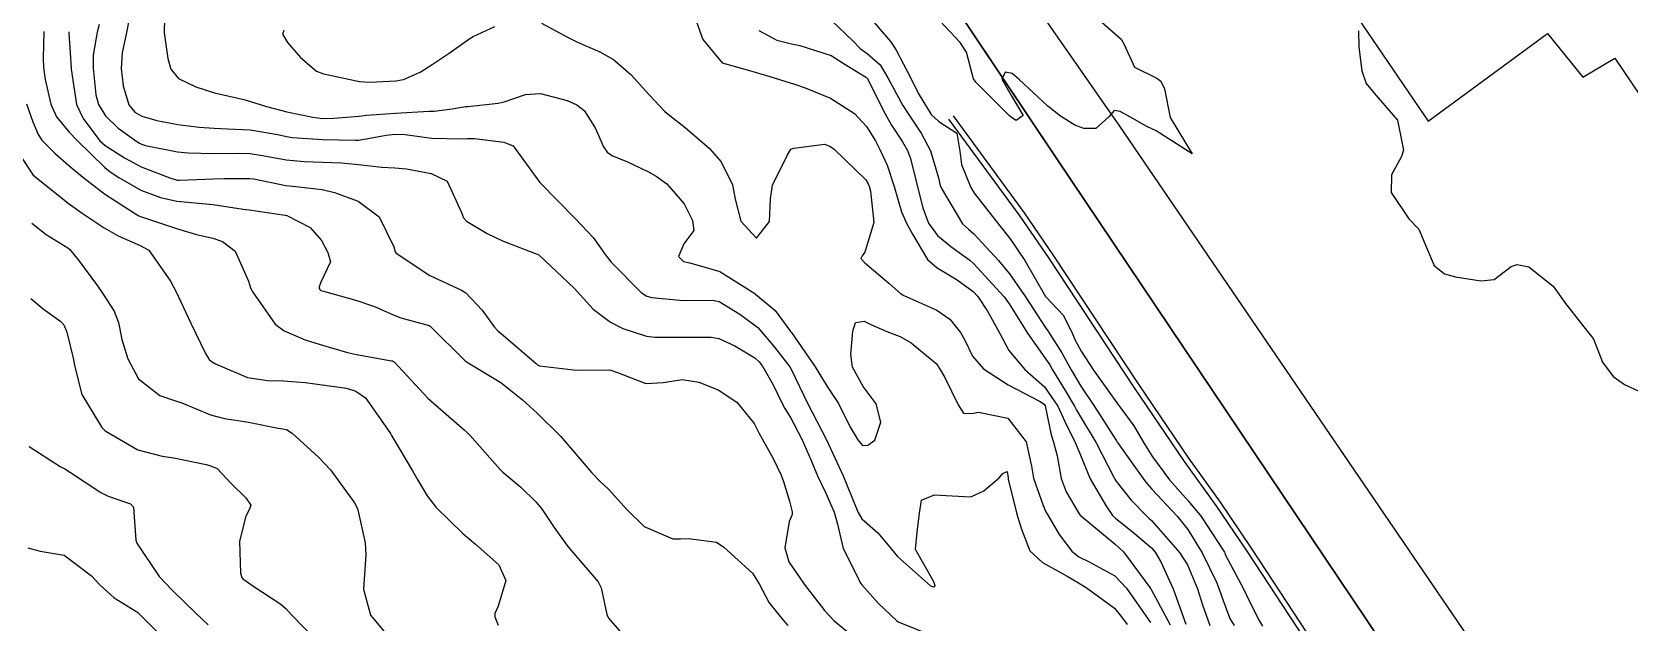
# Model space of a CAD drawing. Header units: metres. Extents: x 298520 to 308411, y 7433745 to 7450750.
# Drawn here: x 305294.6 to 305382.8, y 7436506.6 to 7436539.2 of the extents above; entities that cross this region are included whole.
import ezdxf

# ---------------------------------------------------------------- set-up
doc = ezdxf.new("R2010")
doc.units = ezdxf.units.M
doc.header["$LTSCALE"] = 10
doc.linetypes.add('CONTINUO', pattern=[0])
for name, color, linetype in [('Canaleta de Drenagem', 151, 'Continuous'), ('Curvas de Nivel 1m', 11, 'Continuous'), ('Curvas de Nivel 5m', 15, 'Continuous'), ('Edificações', 30, 'Continuous'), ('Eixo_Estaqueamento', 45, 'CONTINUO'), ('Linha Férrea', 251, 'TRACKS')]:
    doc.layers.add(name, color=color, linetype=linetype)
doc.linetypes.add('TRACKS', pattern='A,0.15,[130,ltypeshp.shx,S=0.25,R=0,X=0,Y=0],0.15', length=0.3)

msp = doc.modelspace()

# ---------------------------------------------------------------- linework, layer by layer
at = {"layer": 'Canaleta de Drenagem'}
for points in [[(305388.616, 7436470.528), (305382.393, 7436479.781), (305379.273, 7436484.4), (305372.244, 7436494.819), (305367.017, 7436502.461), (305362.565, 7436509.234), (305361.677, 7436510.577), (305360.013, 7436513.059), (305358.263, 7436515.486), (305355.474, 7436519.599), (305350.775, 7436526.718), (305349.186, 7436529.02), (305345.264, 7436534.374)], [(305388.864, 7436470.696), (305382.641, 7436479.949), (305379.522, 7436484.568), (305372.492, 7436494.987), (305367.266, 7436502.628), (305362.815, 7436509.399), (305361.927, 7436510.743), (305360.259, 7436513.23), (305358.509, 7436515.658), (305355.723, 7436519.765), (305351.023, 7436526.886), (305349.431, 7436529.193), (305345.506, 7436534.551)]]:
    msp.add_lwpolyline(points, dxfattribs=at)
at = {"layer": 'Curvas de Nivel 1m', "flags": 128}
for points, elevation in [([(305331.054, 7436540.512), (305331.687, 7436538.771), (305332.75, 7436537.479), (305334.511, 7436536.977), (305334.745, 7436536.912), (305334.876, 7436536.87), (305335.385, 7436536.73), (305336.737, 7436536.303), (305337.332, 7436536.106), (305338.726, 7436535.531), (305340.052, 7436534.677), (305340.706, 7436533.972), (305341.2, 7436533.165), (305341.474, 7436532.658), (305341.859, 7436531.827), (305342.244, 7436530.646), (305342.652, 7436529.263), (305342.918, 7436528.637), (305343.25, 7436528.02), (305344.084, 7436526.625), (305344.616, 7436526.167), (305345.709, 7436525.5), (305346.597, 7436524.868), (305346.861, 7436524.587), (305347.396, 7436523.771), (305348.044, 7436522.575), (305348.563, 7436521.605), (305349.45, 7436520.561), (305350.539, 7436519.598), (305351.281, 7436518.539), (305351.662, 7436517.68), (305352.229, 7436516.524), (305352.494, 7436515.913), (305353.065, 7436514.514), (305353.915, 7436513.049), (305354.295, 7436512.502), (305354.451, 7436512.347), (305355.482, 7436511.523), (305356.435, 7436510.705), (305356.639, 7436510.468), (305356.951, 7436509.939), (305357.641, 7436508.458), (305358.332, 7436506.502)], 722), ([(305340.785, 7436540.1), (305342.034, 7436538.647), (305342.325, 7436538.213), (305342.751, 7436537.409), (305343.156, 7436536.636), (305343.557, 7436535.805), (305344.281, 7436534.624), (305344.709, 7436534.237), (305345.693, 7436533.595), (305345.863, 7436532.602), (305345.952, 7436531.867), (305346.472, 7436530.593), (305346.668, 7436530.273), (305347.998, 7436528.576), (305348.635, 7436527.769), (305349.454, 7436526.562), (305350.593, 7436524.581), (305350.625, 7436524.55), (305351.588, 7436523.54), (305352.075, 7436522.527), (305352.224, 7436522.18), (305352.563, 7436521.563), (305353.236, 7436520.513), (305354.526, 7436518.717), (305354.695, 7436518.497), (305355.474, 7436517.447), (305356.034, 7436516.477), (305356.492, 7436515.739), (305357.445, 7436514.46), (305358.462, 7436513.311), (305359.188, 7436512.443), (305360.434, 7436510.532), (305360.475, 7436510.471), (305360.484, 7436510.429), (305360.511, 7436510.349), (305361.535, 7436508.413), (305361.818, 7436507.83), (305362.386, 7436506.711), (305362.573, 7436506.398)], 719), ([(305352.793, 7436540.52), (305354.767, 7436538.79), (305354.927, 7436538.498), (305355.497, 7436537.236), (305356.744, 7436536.625), (305356.955, 7436536.468), (305357.153, 7436536.05), (305357.464, 7436534.462), (305358.693, 7436532.45), (305356.705, 7436533.721), (305356.193, 7436533.963), (305355.247, 7436534.492), (305354.717, 7436534.787), (305354.375, 7436534.846), (305354.096, 7436534.506), (305353.366, 7436533.854), (305352.706, 7436533.853), (305352.22, 7436534.039), (305351.422, 7436534.539), (305350.721, 7436535.083), (305349.141, 7436536.566), (305348.746, 7436536.884), (305348.363, 7436536.958), (305348.178, 7436536.576), (305348.729, 7436535.626), (305349.359, 7436534.564), (305348.976, 7436534.302), (305348.712, 7436534.453), (305348.583, 7436534.571), (305346.74, 7436536.408), (305346.623, 7436536.592), (305346.23, 7436538.07), (305345.88, 7436538.603), (305344.78, 7436539.776)], 719), ([(305295.307, 7436539.212), (305295.277, 7436537.741), (305295.291, 7436537.212), (305295.379, 7436536.564), (305295.686, 7436535.205), (305296.003, 7436534.498), (305296.698, 7436533.657), (305297.152, 7436533.185), (305298.678, 7436531.698), (305298.976, 7436531.466), (305299.443, 7436531.158), (305300.662, 7436530.444), (305301.749, 7436530.037), (305302.654, 7436529.843), (305304.045, 7436529.713), (305304.651, 7436529.664), (305306.314, 7436529.409), (305306.647, 7436529.361), (305308.621, 7436529.072), (305308.643, 7436529.067), (305308.724, 7436529.049), (305310, 7436528.393), (305310.63, 7436527.679), (305310.973, 7436527.016), (305311.125, 7436526.505), (305310.598, 7436525.38), (305310.503, 7436525.112), (305310.504, 7436525.021), (305310.535, 7436524.963), (305310.592, 7436524.92), (305310.737, 7436524.873), (305312.586, 7436524.358), (305313.548, 7436524.026), (305314.579, 7436523.569), (305315.011, 7436523.408), (305316.573, 7436522.984), (305316.638, 7436522.949), (305318.554, 7436521.037), (305318.616, 7436520.992), (305318.721, 7436520.927), (305320.537, 7436519.832), (305321.729, 7436518.888), (305322.516, 7436518.163), (305323.824, 7436516.867), (305324.492, 7436516.104), (305325.548, 7436514.844), (305326.012, 7436514.381), (305326.464, 7436513.958), (305327.501, 7436512.82), (305328.444, 7436511.884), (305330.021, 7436511.21), (305330.437, 7436511.204), (305330.889, 7436511.235), (305332.436, 7436511.023), (305332.836, 7436510.756), (305334.411, 7436509.311), (305334.78, 7436508.734), (305335.346, 7436507.68), (305336.109, 7436506.714), (305336.379, 7436506.432)], 728), ([(305296.679, 7436539.191), (305296.683, 7436539.112), (305296.751, 7436538.031), (305296.806, 7436537.189), (305296.809, 7436537.122), (305297.1, 7436535.186), (305297.475, 7436534.412), (305298.401, 7436533.173), (305298.69, 7436532.908), (305299.766, 7436532.236), (305300.679, 7436531.742), (305302.267, 7436531.124), (305302.671, 7436531.009), (305302.793, 7436530.997), (305304.673, 7436531.083), (305305.26, 7436531.091), (305306.673, 7436531.092), (305306.903, 7436531.068), (305308.668, 7436530.713), (305309.045, 7436530.667), (305310.665, 7436530.493), (305311.348, 7436530.328), (305312.656, 7436529.842), (305313.806, 7436528.988), (305314.626, 7436527.321), (305314.693, 7436527.049), (305314.744, 7436526.978), (305316.605, 7436525.738), (305318.365, 7436524.932), (305318.592, 7436524.793), (305319.491, 7436523.825), (305320.156, 7436522.906), (305320.359, 7436522.691), (305320.569, 7436522.517), (305322.473, 7436520.881), (305322.552, 7436520.817), (305322.665, 7436520.765), (305324.548, 7436520.532), (305324.879, 7436520.524), (305326.548, 7436520.531), (305326.976, 7436520.396), (305328.538, 7436519.79), (305329.501, 7436519.838), (305330.541, 7436520.008), (305331.451, 7436519.865), (305332.533, 7436519.424), (305333.56, 7436518.75), (305334.511, 7436517.578), (305334.796, 7436517.026), (305334.953, 7436516.733), (305335.567, 7436515.644), (305335.998, 7436514.717), (305336.127, 7436514.373), (305336.459, 7436513.294), (305336.608, 7436512.708), (305336.602, 7436512.558), (305336.447, 7436512.16), (305336.201, 7436510.713), (305336.422, 7436509.95), (305337.271, 7436508.701), (305338.388, 7436507.248), (305338.933, 7436506.685), (305340.366, 7436505.51)], 727), ([(305298.351, 7436539.593), (305298.25, 7436539.175), (305298.03, 7436537.897), (305298.033, 7436537.177), (305298.177, 7436535.72), (305298.318, 7436535.174), (305298.707, 7436534.553), (305299.412, 7436533.871), (305300.432, 7436533.144), (305300.593, 7436533.042), (305300.691, 7436532.992), (305300.911, 7436532.918), (305302.687, 7436532.575), (305303.281, 7436532.52), (305304.687, 7436532.474), (305306.094, 7436532.486), (305306.687, 7436532.47), (305307.382, 7436532.367), (305308.684, 7436532.129), (305309.678, 7436532.03), (305310.683, 7436531.994), (305311.729, 7436531.963), (305312.682, 7436531.868), (305313.956, 7436531.712), (305314.68, 7436531.675), (305315.331, 7436531.622), (305316.677, 7436531.378), (305317.559, 7436530.941), (305318.359, 7436529.221), (305318.462, 7436528.932), (305318.641, 7436528.749), (305319.778, 7436528.056), (305320.63, 7436527.646), (305322.623, 7436526.88), (305324.595, 7436525.028), (305324.745, 7436524.858), (305325.62, 7436523.881), (305326.576, 7436523.166), (305327.272, 7436522.823), (305328.569, 7436522.394), (305329.029, 7436522.345), (305330.568, 7436522.342), (305332.135, 7436522.333), (305332.568, 7436522.26), (305333.447, 7436521.868), (305334.557, 7436521.195), (305334.795, 7436520.976), (305334.969, 7436520.734), (305335.558, 7436519.705), (305336.037, 7436518.717), (305336.207, 7436518.402), (305336.515, 7436517.911), (305337.152, 7436516.704), (305337.658, 7436515.526), (305338.003, 7436514.695), (305338.463, 7436513.729), (305338.927, 7436512.685), (305339.118, 7436512.012), (305339.431, 7436510.68), (305340.404, 7436508.748), (305340.458, 7436508.669), (305341.371, 7436507.633), (305342.383, 7436506.688), (305342.465, 7436506.639), (305344.372, 7436505.859)], 726), ([(305301.96, 7436539.943), (305301.945, 7436539.128), (305302.158, 7436537.717), (305302.315, 7436537.124), (305302.735, 7436536.609), (305303.688, 7436536.151), (305304.724, 7436535.817), (305306.343, 7436535.452), (305306.717, 7436535.346), (305307.597, 7436535.061), (305308.71, 7436534.776), (305310.153, 7436534.474), (305310.707, 7436534.413), (305311.305, 7436534.416), (305312.708, 7436534.54), (305313.121, 7436534.583), (305314.71, 7436534.696), (305316.578, 7436534.819), (305316.712, 7436534.816), (305316.843, 7436534.817), (305317.851, 7436534.939), (305318.586, 7436535.06), (305318.715, 7436535.074), (305320.375, 7436535.248), (305320.719, 7436535.324), (305321.886, 7436535.727), (305322.727, 7436535.786), (305324.196, 7436535.39), (305324.718, 7436535.168), (305325.131, 7436534.854), (305325.744, 7436533.885), (305326.205, 7436532.837), (305326.399, 7436532.544), (305326.688, 7436532.347), (305327.481, 7436532.026), (305328.679, 7436531.468), (305329.099, 7436531.225), (305329.697, 7436530.795), (305330.657, 7436529.695), (305331.105, 7436528.775), (305331.19, 7436528.222), (305330.63, 7436527.491), (305330.343, 7436526.784), (305330.619, 7436526.51), (305330.956, 7436526.439), (305332.611, 7436525.96), (305334.55, 7436524.74), (305334.593, 7436524.707), (305335.67, 7436523.81), (305336.483, 7436522.711), (305336.52, 7436522.658), (305336.572, 7436522.595), (305337.876, 7436520.697), (305338.537, 7436519.614), (305339.166, 7436518.684), (305339.812, 7436517.375), (305340.229, 7436516.673), (305340.498, 7436516.359), (305340.78, 7436516.384), (305341.17, 7436516.66), (305341.503, 7436517.645), (305341.24, 7436518.659), (305340.537, 7436519.615), (305339.942, 7436520.676), (305339.848, 7436521.389), (305339.963, 7436522.676), (305340.111, 7436523.142), (305340.578, 7436523.221), (305340.955, 7436523.042), (305341.837, 7436522.651), (305342.375, 7436522.447), (305342.57, 7436522.38), (305343.173, 7436522.028), (305344.556, 7436520.879), (305344.667, 7436520.731), (305344.737, 7436520.617), (305345.038, 7436520.12), (305345.775, 7436518.601), (305346.065, 7436518.143), (305346.518, 7436518.13), (305346.899, 7436518.207), (305348.516, 7436517.87), (305349.529, 7436516.56), (305349.82, 7436515.22), (305349.926, 7436514.555), (305350.458, 7436513.041), (305350.612, 7436512.705), (305350.701, 7436512.546), (305351.351, 7436511.445), (305352.052, 7436510.526), (305352.429, 7436510.226), (305352.999, 7436509.939), (305354.413, 7436509.162), (305355.062, 7436508.49), (305355.611, 7436507.698), (305356.384, 7436506.598)], 724), ([(305308.558, 7436539.26), (305308.487, 7436539.053), (305308.758, 7436538.604), (305309.481, 7436537.77), (305310.362, 7436537.026), (305310.741, 7436536.869), (305310.933, 7436536.825), (305312.735, 7436536.454), (305313.311, 7436536.417), (305314.735, 7436536.483), (305315.151, 7436536.559), (305316.075, 7436536.96), (305316.747, 7436537.382), (305317.682, 7436538.013), (305318.761, 7436538.786), (305319.007, 7436538.926), (305320.204, 7436539.476)], 723), ([(305322.775, 7436539.672), (305324.29, 7436538.865), (305324.761, 7436538.624), (305326, 7436538.086), (305326.751, 7436537.655), (305327.729, 7436536.82), (305328.726, 7436535.686), (305329.579, 7436534.797), (305330.212, 7436534.292), (305330.704, 7436533.907), (305332.021, 7436532.767), (305332.685, 7436532.011), (305333.315, 7436530.754), (305333.455, 7436529.958), (305333.781, 7436528.749), (305334.633, 7436527.794), (305335.36, 7436528.729), (305335.414, 7436529.976), (305335.519, 7436530.727), (305336.331, 7436532.357), (305336.532, 7436532.712), (305336.694, 7436532.771), (305338.393, 7436532.996), (305338.695, 7436532.881), (305338.955, 7436532.687), (305340.676, 7436531.027), (305340.807, 7436530.8), (305340.854, 7436530.667), (305340.936, 7436530.399), (305341.125, 7436528.663), (305340.626, 7436527.027), (305340.469, 7436526.827), (305340.405, 7436526.672), (305340.62, 7436526.447), (305341.943, 7436525.31), (305342.595, 7436524.749), (305342.778, 7436524.638), (305344.585, 7436523.82), (305345.304, 7436523.333), (305345.893, 7436522.6), (305346.14, 7436522.168), (305346.56, 7436521.296), (305347.165, 7436520.584), (305348.54, 7436519.706), (305350.269, 7436518.81), (305350.524, 7436518.649), (305350.579, 7436518.549), (305350.907, 7436516.944), (305351.031, 7436516.542), (305351.242, 7436515.789), (305351.456, 7436514.535), (305351.737, 7436513.803), (305352.454, 7436512.581), (305352.506, 7436512.519), (305354.437, 7436510.91), (305354.66, 7436510.722), (305354.89, 7436510.493), (305356.349, 7436508.525), (305356.388, 7436508.47), (305356.403, 7436508.446), (305357.481, 7436506.459)], 723), ([(305334.771, 7436539.268), (305335.759, 7436538.725), (305336.572, 7436538.524), (305336.761, 7436538.484), (305337.035, 7436538.432), (305338.755, 7436537.882), (305339.486, 7436537.415), (305340.707, 7436536.67), (305340.742, 7436536.63), (305341.75, 7436534.654), (305342.093, 7436534.035), (305342.698, 7436533.125), (305342.977, 7436532.637), (305343.132, 7436532.192), (305343.521, 7436530.632), (305343.816, 7436529.468), (305344.132, 7436528.625), (305344.636, 7436527.948), (305345.368, 7436527.346), (305346.407, 7436526.593), (305346.62, 7436526.401), (305348.306, 7436524.573), (305348.589, 7436524.172), (305349.592, 7436522.56), (305350.559, 7436521.202), (305350.825, 7436520.815), (305350.984, 7436520.544), (305351.673, 7436519.396), (305352.195, 7436518.525), (305352.305, 7436518.307), (305352.517, 7436517.936), (305353.38, 7436516.511), (305354.369, 7436514.606), (305354.421, 7436514.501), (305354.472, 7436514.416), (305355.319, 7436513.345), (305356.162, 7436512.474), (305356.319, 7436512.339), (305356.45, 7436512.217), (305357.995, 7436510.454), (305358.423, 7436509.767), (305358.974, 7436508.444), (305359.266, 7436507.57), (305359.668, 7436506.437)], 721), ([(305367.87, 7436539.241), (305367.879, 7436538.339), (305368.044, 7436537.043), (305368.297, 7436536.334), (305368.735, 7436535.811), (305370.02, 7436534.317), (305370.356, 7436532.654), (305370.232, 7436532.315), (305369.696, 7436531.306), (305369.668, 7436530.32), (305370.651, 7436528.861), (305371.199, 7436528.302), (305371.615, 7436527.278), (305372.035, 7436526.289), (305372.616, 7436525.833), (305373.225, 7436525.662), (305374.611, 7436525.45), (305375.347, 7436525.514), (305376.291, 7436526.235), (305376.624, 7436526.349), (305377.264, 7436526.224), (305378.607, 7436525.151), (305379.292, 7436524.203), (305380.577, 7436522.551), (305380.753, 7436522.366), (305380.851, 7436522.186), (305381.334, 7436520.952), (305381.918, 7436520.17), (305382.546, 7436519.72), (305383.342, 7436519.351)], 718), ([(305294.35, 7436535.224), (305294.703, 7436534.218), (305295.002, 7436533.521), (305295.201, 7436533.212), (305295.943, 7436532.458), (305296.679, 7436531.821), (305297.449, 7436531.182), (305298.659, 7436530.243), (305300.37, 7436529.144), (305300.541, 7436529.041), (305300.641, 7436528.997), (305300.856, 7436528.923), (305302.635, 7436528.342), (305303.728, 7436528.013), (305304.63, 7436527.8), (305305.161, 7436527.624), (305305.867, 7436527.081), (305306.598, 7436525.438), (305306.714, 7436525.069), (305306.842, 7436524.815), (305308.082, 7436523.055), (305308.569, 7436522.688), (305309.731, 7436522.199), (305310.562, 7436521.935), (305312.065, 7436521.498), (305312.557, 7436521.379), (305314.494, 7436521.04), (305314.553, 7436521.029), (305314.589, 7436521.015), (305314.633, 7436520.979), (305316.523, 7436518.95), (305318.506, 7436517.226), (305318.663, 7436517.086), (305318.814, 7436516.925), (305320.475, 7436515.055), (305320.643, 7436514.898), (305321.631, 7436514.059), (305322.457, 7436513.252), (305322.78, 7436512.877), (305323.477, 7436511.835), (305324.168, 7436510.863), (305324.428, 7436510.54), (305325.896, 7436508.838), (305326.066, 7436508.502), (305326.385, 7436507.028), (305326.48, 7436506.829), (305327.204, 7436505.988)], 729), ([(305294.637, 7436528.634), (305295.432, 7436528.009), (305296.624, 7436527.272), (305296.73, 7436527.189), (305297.213, 7436526.585), (305298.261, 7436525.173), (305298.588, 7436524.718), (305299.193, 7436523.775), (305299.423, 7436523.157), (305299.619, 7436522.21), (305299.934, 7436521.149), (305300.536, 7436520.044), (305301.713, 7436519.128), (305302.52, 7436518.845), (305302.928, 7436518.707), (305304.512, 7436518.058), (305305.277, 7436517.855), (305306.509, 7436517.667), (305308.234, 7436517.324), (305308.505, 7436517.288), (305308.703, 7436517.245), (305309.013, 7436517.042), (305310.483, 7436515.702), (305311.124, 7436515.013), (305312.455, 7436513.205), (305312.57, 7436512.999), (305312.637, 7436512.812), (305313.036, 7436510.994), (305313.085, 7436510.332), (305312.988, 7436508.994), (305312.95, 7436508.442), (305313.342, 7436506.99), (305314.365, 7436505.767)], 731), ([(305294.586, 7436524.48), (305295.266, 7436523.896), (305296.249, 7436523.195), (305296.404, 7436523.026), (305296.567, 7436522.614), (305296.933, 7436521.186), (305297.025, 7436520.706), (305297.397, 7436519.181), (305298.505, 7436517.362), (305298.594, 7436517.259), (305298.688, 7436517.167), (305300.488, 7436516.117), (305301.832, 7436515.777), (305302.481, 7436515.684), (305304.264, 7436515.314), (305304.475, 7436515.263), (305304.876, 7436515.094), (305305.654, 7436514.272), (305306.457, 7436513.477), (305306.722, 7436513.067), (305306.666, 7436512.852), (305306.447, 7436512.459), (305306.099, 7436511.075), (305306.164, 7436509.316), (305306.238, 7436509.072), (305306.315, 7436508.984), (305306.401, 7436508.926), (305306.844, 7436508.62), (305308.389, 7436507.61), (305308.686, 7436507.346), (305308.965, 7436507.041), (305310.362, 7436505.597)], 732), ([(305294.489, 7436516.303), (305296.216, 7436515.194), (305296.393, 7436515.112), (305296.472, 7436515.069), (305296.777, 7436514.88), (305298.459, 7436513.764), (305298.855, 7436513.562), (305300.087, 7436513.145), (305300.261, 7436512.953), (305300.384, 7436511.141), (305300.43, 7436510.972), (305301.674, 7436509.127), (305302.395, 7436508.37), (305303.7, 7436507.107), (305304.373, 7436506.461)], 733), ([(305294.425, 7436510.709), (305295.095, 7436510.538), (305296.42, 7436510.318), (305297.934, 7436509.175), (305298.398, 7436508.667), (305299.181, 7436507.949), (305300.384, 7436507.224), (305300.501, 7436507.139), (305302.364, 7436505.263)], 734)]:
    msp.add_lwpolyline(points, dxfattribs=dict(at, elevation=elevation))
at = {"layer": 'Curvas de Nivel 5m', "flags": 128}
for points, elevation in [([(305300.017, 7436539.908), (305299.863, 7436539.153), (305299.623, 7436538.029), (305299.567, 7436537.158), (305299.683, 7436536.202), (305300.006, 7436535.151), (305300.321, 7436534.758), (305300.707, 7436534.533), (305301.548, 7436534.288), (305302.702, 7436534.069), (305303.884, 7436533.926), (305304.701, 7436533.863), (305305.45, 7436533.839), (305306.7, 7436533.776), (305308.228, 7436533.525), (305308.697, 7436533.417), (305309.017, 7436533.366), (305310.695, 7436533.247), (305312.495, 7436533.202), (305312.695, 7436533.219), (305314.202, 7436533.481), (305314.698, 7436533.537), (305315.244, 7436533.518), (305316.697, 7436533.323), (305318.349, 7436533.281), (305318.697, 7436533.303), (305319.078, 7436533.305), (305320.695, 7436533.093), (305321.213, 7436532.895), (305322.673, 7436530.88), (305324.643, 7436528.86), (305325.632, 7436527.844), (305326.338, 7436526.834), (305326.618, 7436526.476), (305328.27, 7436524.813), (305328.591, 7436524.61), (305328.861, 7436524.536), (305330.589, 7436524.354), (305332.208, 7436524.384), (305332.588, 7436524.307), (305333.723, 7436523.607), (305334.575, 7436522.99), (305334.707, 7436522.871), (305334.832, 7436522.736), (305335.634, 7436521.795), (305336.472, 7436520.711), (305336.551, 7436520.576), (305337.461, 7436518.701), (305338.479, 7436516.714), (305338.489, 7436516.69), (305338.503, 7436516.666), (305339.428, 7436514.68), (305340.112, 7436513.018), (305340.246, 7436512.672), (305340.449, 7436512.312), (305341.333, 7436511.548), (305342.083, 7436510.645), (305342.427, 7436510.239), (305344.244, 7436508.622), (305344.402, 7436508.571), (305344.508, 7436508.618), (305344.407, 7436508.875), (305343.415, 7436510.63), (305343.501, 7436511.571), (305343.646, 7436512.628), (305343.74, 7436513.347), (305344.463, 7436513.633), (305345.445, 7436513.588), (305346.462, 7436513.523), (305347.19, 7436513.858), (305348.032, 7436514.574), (305348.238, 7436514.811), (305348.478, 7436514.92), (305348.525, 7436514.569), (305348.531, 7436514.511), (305349.017, 7436512.564), (305349.262, 7436511.745), (305349.723, 7436510.557), (305350.423, 7436509.909), (305351.787, 7436509.154), (305352.407, 7436508.782), (305352.834, 7436508.516), (305354.392, 7436507.385), (305354.795, 7436506.902), (305355.105, 7436506.489)], 725), ([(305338.78, 7436539.815), (305339.973, 7436538.672), (305340.365, 7436538.272), (305340.756, 7436537.998), (305341.462, 7436537.371), (305341.889, 7436536.653), (305342.72, 7436535.125), (305343.034, 7436534.637), (305343.73, 7436533.602), (305344.24, 7436532.625), (305344.678, 7436531.123), (305344.771, 7436530.716), (305344.812, 7436530.618), (305345.018, 7436530.264), (305346.006, 7436528.6), (305346.338, 7436528.293), (305346.637, 7436528.036), (305348.001, 7436526.576), (305348.612, 7436525.831), (305349.488, 7436524.561), (305350.576, 7436522.886), (305350.713, 7436522.687), (305350.808, 7436522.546), (305351.493, 7436521.467), (305352.009, 7436520.528), (305352.54, 7436519.636), (305353.304, 7436518.512), (305354.504, 7436516.617), (305354.549, 7436516.545), (305354.58, 7436516.499), (305354.78, 7436516.215), (305356.011, 7436514.477), (305356.216, 7436514.22), (305356.468, 7436513.944), (305357.86, 7436512.456), (305358.446, 7436511.732), (305359.237, 7436510.442), (305360.022, 7436508.821), (305360.174, 7436508.432), (305360.397, 7436507.8), (305360.771, 7436506.809), (305361.011, 7436506.421)], 720), ([(305293.436, 7436533.233), (305294.674, 7436531.33), (305294.724, 7436531.27), (305294.789, 7436531.218), (305296.651, 7436529.735), (305297.414, 7436529.182), (305298.635, 7436528.369), (305299.402, 7436527.93), (305300.625, 7436527.395), (305301.101, 7436527.135), (305302.292, 7436525.429), (305302.467, 7436525.121), (305302.59, 7436524.87), (305303.413, 7436523.112), (305304.228, 7436521.431), (305304.424, 7436521.101), (305304.551, 7436520.988), (305304.782, 7436520.864), (305306.539, 7436520.119), (305307.65, 7436519.945), (305308.536, 7436519.936), (305309.723, 7436519.844), (305310.534, 7436519.735), (305312.018, 7436519.517), (305312.528, 7436519.367), (305313.063, 7436518.995), (305314.41, 7436517.075), (305314.465, 7436516.98), (305314.502, 7436516.911), (305315.659, 7436514.962), (305315.957, 7436514.447), (305316.459, 7436513.587), (305316.956, 7436512.945), (305318.439, 7436511.511), (305319.13, 7436510.923), (305320.416, 7436509.774), (305320.798, 7436508.904), (305320.389, 7436507.492), (305320.201, 7436507.096), (305320.201, 7436506.912), (305320.376, 7436506.453)], 730)]:
    msp.add_lwpolyline(points, dxfattribs=dict(at, elevation=elevation))
at = {"layer": 'Edificações'}
msp.add_lwpolyline([(305365.36, 7436543.581), (305371.72, 7436534.265), (305378.295, 7436539.099), (305380.256, 7436536.691), (305382.016, 7436537.731), (305383.862, 7436535.019), (305393.384, 7436540.979)], dxfattribs=at)
at = {"layer": 'Eixo_Estaqueamento'}
msp.add_lwpolyline([(305338.344, 7436551.44), (305351.225, 7436532.173), (305369.125, 7436505.554), (305384.092, 7436483.75), (305402.577, 7436456.088), (305421.25, 7436428.242), (305441.558, 7436398.43), (305460.301, 7436370.83), (305480.027, 7436341.606), (305499.486, 7436312.983), (305512.691, 7436292.824), (305521.42, 7436279.841), (305539.44, 7436252.716), (305559.429, 7436223.15), (305576.091, 7436198.746), (305596.142, 7436168.749), (305622.371, 7436129.703), (305645.017, 7436096.315), (305661.02, 7436071.863)], dxfattribs=at)
at = {"layer": 'Linha Férrea', "flags": 128}
msp.add_lwpolyline([(307827.162, 7434249.95), (307821.558, 7434258.806), (307819.524, 7434262.43), (307816.304, 7434268.219), (307813.681, 7434272.301), (307811.637, 7434275.461), (307798.221, 7434296.136), (307773.738, 7434334.032), (307761.734, 7434352.011), (307752.472, 7434367.888), (307735.134, 7434393.38), (307710.738, 7434431.015), (307694.807, 7434455.28), (307677.699, 7434482.208), (307665.381, 7434501.663), (307643.884, 7434534.842), (307627.559, 7434562.543), (307613.51, 7434586.874), (307596.955, 7434617.47), (307576.402, 7434659.978), (307564.169, 7434687.319), (307541.059, 7434734.946), (307530.172, 7434758.545), (307516.917, 7434785.92), (307501.763, 7434817.247), (307481.679, 7434859.302), (307459.201, 7434904.199), (307442.79, 7434936.268), (307425.275, 7434968.915), (307411.694, 7434992.242), (307402.565, 7435007.679), (307388.848, 7435028.501), (307366.947, 7435058.298), (307352.497, 7435076.75), (307335.708, 7435095.815), (307323.737, 7435108.404), (307304.876, 7435127.211), (307280.641, 7435149.596), (307260.895, 7435166.247), (307239.502, 7435183.006), (307222.59, 7435195.397), (307206.912, 7435206.431), (307191.542, 7435216.923), (307180.978, 7435223.581), (307147.083, 7435245.035), (307110.179, 7435267.866), (307071.327, 7435292.081), (307013.035, 7435328.917), (306934.22, 7435378.293), (306890.853, 7435406.012), (306860.761, 7435425.266), (306830.445, 7435444.172), (306783.165, 7435474.002), (306743.292, 7435499.125), (306730.646, 7435506.804), (306700.006, 7435524.558), (306649.968, 7435556.158), (306620.536, 7435574.685), (306585.884, 7435596.365), (306549.21, 7435619.443), (306511.464, 7435642.992), (306481.3, 7435662.066), (306449.914, 7435681.79), (306417.31, 7435702.158), (306386.499, 7435720.658), (306359.57, 7435735.78), (306332.265, 7435749.95), (306295.736, 7435767.254), (306254.914, 7435784.832), (306234.551, 7435793.029), (306198.8, 7435806.042), (306177.427, 7435813.736), (306139.201, 7435826.142), (306101.034, 7435838.043), (306051.969, 7435853.031), (306008.186, 7435866.647), (306003.579, 7435868.042), (305974.115, 7435878.736), (305939.654, 7435889.448), (305902.227, 7435900.737), (305881.18, 7435906.223), (305868.578, 7435910.192), (305845.541, 7435919.118), (305815.171, 7435933.297), (305786.711, 7435949.033), (305760.876, 7435966.424), (305735.18, 7435986.894), (305723.755, 7435997.052), (305696.097, 7436025.188), (305678.2, 7436047.897), (305661.02, 7436071.863), (305645.017, 7436096.315), (305622.371, 7436129.703), (305596.142, 7436168.749), (305576.091, 7436198.746), (305559.429, 7436223.15), (305539.44, 7436252.716), (305521.42, 7436279.841), (305512.691, 7436292.824), (305499.486, 7436312.983), (305480.027, 7436341.606), (305460.301, 7436370.83), (305441.558, 7436398.43), (305421.25, 7436428.242), (305402.577, 7436456.088), (305384.092, 7436483.75), (305369.125, 7436505.554), (305351.225, 7436532.173), (305338.344, 7436551.44), (305322.726, 7436574.869), (305306.914, 7436598.296), (305293.244, 7436619.058), (305277.818, 7436644.307), (305263.888, 7436668.981), (305254.713, 7436687.725), (305243.781, 7436710.837), (305233.952, 7436734.393), (305225.106, 7436755.865), (305215.533, 7436780.472), (305201.607, 7436815.682), (305193.173, 7436837.83), (305177.384, 7436877.752), (305166.792, 7436904.686), (305153.942, 7436937.689), (305141.501, 7436969.136), (305130.697, 7436996.497), (305122.016, 7437018.504), (305113.061, 7437043.102), (305101.513, 7437072.011), (305093.245, 7437092.935), (305082.037, 7437121.364), (305073.353, 7437143.916), (305060.568, 7437176.453), (305050.18, 7437206.397), (305043.414, 7437227.867), (305037.467, 7437248.165), (305034.526, 7437261.706), (305031.724, 7437274.104), (305028.718, 7437297.869), (305025.03, 7437326.573), (305023.117, 7437358.555), (305023.119, 7437387.114), (305024.829, 7437414.867), (305027.312, 7437439.505), (305027.407, 7437441.256), (305030.711, 7437462.666), (305036.039, 7437488.902), (305042.465, 7437516.919), (305048.776, 7437544.538), (305055.475, 7437572.1), (305062.866, 7437603.389), (305069.498, 7437630.688), (305077.032, 7437662.821), (305085.46, 7437698.138), (305091.819, 7437727.643), (305097.21, 7437749.95), (305103.918, 7437777.268), (305111.101, 7437807.1), (305121.202, 7437849.915), (305125.406, 7437866.973), (305130.992, 7437888.732), (305137.356, 7437914.575), (305143.477, 7437941.139), (305150.277, 7437969.227), (305155.626, 7437993.858), (305160.498, 7438017.389), (305165.529, 7438047.968), (305167.399, 7438065.921), (305168.452, 7438080.499), (305168.697, 7438098.822), (305168.499, 7438111.609), (305167.442, 7438129.409), (305165.734, 7438144.803), (305163.051, 7438159.253), (305157.36, 7438183.653), (305149.712, 7438209.61), (305142.146, 7438230.516), (305132.877, 7438252.552), (305120.435, 7438277.838), (305109.119, 7438297.22), (305107.007, 7438300.233), (305099.258, 7438311.382), (305091.426, 7438322.415), (305083.384, 7438332.797), (305079.569, 7438337.519), (305074.8, 7438344.056), (305056.823, 7438367.077), (305041.935, 7438386.352), (305023.225, 7438411.978), (305005.975, 7438436.561), (304993.284, 7438456.495), (304983.121, 7438473.171), (304969.538, 7438498.699), (304959.938, 7438517.087), (304947.328, 7438543.432), (304933.09, 7438572.791), (304924.306, 7438590.948), (304918.204, 7438604.464), (304911.783, 7438619.158), (304905.926, 7438632.437), (304900.315, 7438648.46), (304895.834, 7438661.886), (304892.174, 7438674.496), (304887.946, 7438691.238), (304884.694, 7438706.937), (304881.848, 7438723.698), (304879.326, 7438740.134), (304878.187, 7438758.916), (304877.537, 7438778.358), (304877.211, 7438799.094), (304877.455, 7438830.881), (304877.861, 7438863.017), (304878.268, 7438892.702), (304878.595, 7438920.109), (304878.677, 7438952.239), (304877.945, 7438980.303), (304876.318, 7439009.018), (304874.936, 7439022.788), (304873.229, 7439037.841), (304870.14, 7439056.141), (304864.855, 7439082.077), (304859.079, 7439105.013), (304850.377, 7439133.889), (304843.057, 7439154.06), (304836.382, 7439171.237), (304828.249, 7439190.114), (304817.674, 7439211.83), (304806.69, 7439232.736), (304796.364, 7439250.871), (304785.222, 7439269.009), (304772.779, 7439289.097), (304755.7, 7439316.738), (304736.912, 7439345.938), (304718.848, 7439374.335), (304700.222, 7439403.624), (304676.465, 7439440.714), (304659.061, 7439468.061), (304641.493, 7439495.549), (304629.289, 7439514.996), (304612.29, 7439541.915), (304598.786, 7439563.312), (304583.088, 7439588.524), (304568.608, 7439611.383), (304554.371, 7439633.59), (304540.465, 7439656.114), (304527.858, 7439675.88), (304515.488, 7439695.965), (304501.015, 7439718.74), (304492.557, 7439732.179), (304481.09, 7439749.95), (304464.698, 7439773.555), (304458.701, 7439781.55), (304447.468, 7439795.482), (304430.85, 7439814.016), (304417.942, 7439826.867), (304407.625, 7439836.385), (304393.358, 7439848.486), (304380.404, 7439858.342), (304362.661, 7439870.737), (304347.086, 7439880.296), (304333.248, 7439887.82), (304320.73, 7439894.061), (304304.927, 7439900.989), (304286.443, 7439908.157), (304266.642, 7439915.416), (304246.691, 7439922.501), (304225.186, 7439929.977), (304198.999, 7439939.195), (304168.468, 7439950.001), (304152.888, 7439955.629), (304135.919, 7439962.486), (304121.351, 7439968.798), (304105.783, 7439976.385), (304088.736, 7439985.334), (304071.183, 7439995.831), (304051.503, 7440008.737), (304042.509, 7440015.334), (304023.022, 7440030.473), (304002.682, 7440048.64), (303992.184, 7440058.522), (303980.444, 7440070.491), (303965.024, 7440086.226), (303949.368, 7440102.496), (303932.051, 7440120.671), (303917.21, 7440136.166), (303903.071, 7440150.772), (303879.085, 7440174.998), (303863.629, 7440189.711), (303849.061, 7440203.116), (303838.551, 7440211.886), (303825.964, 7440222.577), (303811.471, 7440233.814), (303798.026, 7440243.583), (303789.167, 7440249.782, 0.048699), (303782.733, 7440254.326, -0.013971), (303778.977, 7440256.716, 0.011385), (303767.539, 7440264.078, 0.000455), (303759.243, 7440269.144, 0.004014), (303749.319, 7440275.082, 0.008965), (303739.521, 7440280.605), (303729.166, 7440286.199), (303717.711, 7440292.151), (303693.717, 7440304.367), (303679.104, 7440311.896), (303660.942, 7440321.331), (303642.972, 7440330.918), (303636.468, 7440334.548), (303624.836, 7440341.295), (303611.994, 7440348.943), (303603.079, 7440354.598), (303596.281, 7440359.102), (303587.51, 7440365.427), (303578.605, 7440372.221), (303569.48, 7440379.633), (303558.633, 7440389.129), (303549.894, 7440397.253), (303541.539, 7440405.465), (303534.882, 7440412.293), (303523.465, 7440424.473), (303512.292, 7440437.463), (303502.617, 7440449.258), (303497.008, 7440456.501), (303488.044, 7440468.694), (303481.424, 7440477.682), (303475.375, 7440486.349), (303465.786, 7440500.535), (303456.113, 7440515.599), (303445.613, 7440532.252), (303432.87, 7440552.628), (303423.186, 7440568.064, -0.000757), (303417.987, 7440576.145, 0.007668), (303411.654, 7440585.694), (303403.602, 7440597.441), (303394.768, 7440609.244), (303388.857, 7440616.919), (303381.264, 7440625.91), (303374.43, 7440633.824), (303364.889, 7440644.089), (303358.774, 7440650.239), (303349.646, 7440658.739), (303339.722, 7440667.523), (303332.656, 7440673.464), (303326.724, 7440678.049, -0.018136), (303320.919, 7440682.537, 0.027105), (303312.535, 7440688.782, -0.001525), (303306.785, 7440692.624), (303296.835, 7440699.316), (303291.583, 7440702.647), (303280.845, 7440709.238, 0.008003), (303271.247, 7440714.648, 0.013057), (303255.936, 7440722.447, -0.001991), (303248.373, 7440726.091, 0.012147), (303243.6, 7440728.272, -0.002135), (303237.368, 7440730.971), (303223.7, 7440736.96), (303210.103, 7440742.741), (303193.904, 7440749.566), (303189.82, 7440751.298), (303177.394, 7440756.464), (303158.988, 7440764.273), (303141.646, 7440771.615), (303117.098, 7440781.981), (303101.554, 7440788.524), (303093.446, 7440792.234), (303076.052, 7440800.18), (303054.932, 7440810.372), (303040.156, 7440817.979), (303025.349, 7440825.886), (303013.344, 7440832.756), (303004.06, 7440838.538), (302994.271, 7440845.093), (302982.623, 7440853.413), (302969.58, 7440863.652), (302962.58, 7440869.547), (302953.339, 7440877.801), (302943.024, 7440887.539), (302938.586, 7440892.147), (302933.331, 7440897.537), (302924.321, 7440907.75), (302915.904, 7440917.945), (302907.517, 7440928.751), (302899.78, 7440938.97), (302892.734, 7440949.154), (302888.762, 7440955.109), (302884.574, 7440961.747), (302879.485, 7440969.887), (302873.287, 7440980.614), (302867.777, 7440990.898), (302859.79, 7441006.768), (302851.229, 7441025.298), (302846.823, 7441035.61), (302841.669, 7441047.987), (302837.148, 7441059.318), (302829.38, 7441078.789), (302825.24, 7441088.834), (302821.857, 7441097.357), (302816.249, 7441111.473), (302810.672, 7441125.205), (302804.678, 7441140.046), (302799.05, 7441153.537), (302792.202, 7441169.326), (302786.803, 7441181.368), (302782.699, 7441189.728), (302780.991, 7441193.272, -0.024435), (302778.706, 7441197.526, 0.018839), (302775.042, 7441204.531), (302769.048, 7441215.01), (302764.16, 7441223.098), (302758.012, 7441232.567), (302751.033, 7441242.929), (302746.425, 7441249.467, 0.01417), (302742.29, 7441255.115, -0.010578), (302734.95, 7441264.491, 0.026045), (302726.645, 7441274.447), (302714.77, 7441287.265), (302702.588, 7441299.413), (302690.064, 7441310.886), (302682.561, 7441317.234), (302675.22, 7441323.247), (302666.869, 7441329.42, 0.027574), (302658.671, 7441335.283, -0.011091), (302655.152, 7441337.629, 0.01172), (302645.719, 7441343.898, 0.006642), (302635.246, 7441350.318, 0.010482), (302620.241, 7441358.823, 0.013683), (302599.223, 7441369.429, 0.008553), (302586.726, 7441375.052, 0.011788), (302575.046, 7441379.747, 0.002778), (302570.558, 7441381.4), (302560.876, 7441384.907), (302551.005, 7441388.04), (302546.217, 7441389.527, -0.019135), (302544.903, 7441389.88, 0.019296), (302522.937, 7441395.786, 0.000461), (302511.662, 7441398.344, 0.010049), (302501.513, 7441400.424), (302492.392, 7441402.102), (302485.288, 7441403.295), (302471.447, 7441405.533), (302444.869, 7441409.521), (302415.277, 7441413.929), (302384.345, 7441418.639), (302365.976, 7441421.32), (302360.247, 7441421.986), (302338.704, 7441425.134), (302306.002, 7441430.395), (302286.923, 7441434.198), (302278.604, 7441436.007), (302270.237, 7441438.277), (302260.05, 7441441.209), (302248.718, 7441444.793), (302234.932, 7441449.831), (302225.681, 7441453.688), (302223.91, 7441454.587), (302211.722, 7441460.078), (302198.55, 7441466.939), (302185.194, 7441474.434), (302176.266, 7441480.044), (302166.746, 7441486.088), (302155.705, 7441493.817), (302145.197, 7441501.908), (302133.651, 7441511.457), (302124.111, 7441520.003), (302113.796, 7441530.075), (302104.384, 7441540.03), (302095.467, 7441550.013), (302086.579, 7441560.931), (302077.65, 7441573.115), (302070.772, 7441583.077), (302062.647, 7441595.881), (302055.334, 7441608.401), (302048.687, 7441620.587), (302040.377, 7441636.793), (302032.957, 7441653.052), (302027.217, 7441666.295), (302023.745, 7441674.151), (302020.233, 7441682.946), (302013.855, 7441699.656), (302006.743, 7441720.028), (302000.143, 7441739.465), (301996.81, 7441749.517), (301993.173, 7441760.442), (301988.741, 7441774.004), (301985.313, 7441784.598), (301976.672, 7441811.028), (301970.969, 7441828.13), (301966.757, 7441840.46), (301961.824, 7441854.796), (301956.599, 7441869.324), (301952.694, 7441879.426), (301950.212, 7441885.776), (301947.263, 7441893.123), (301942.827, 7441902.996), (301936.943, 7441915.47), (301925.249, 7441938.089), (301919.939, 7441947.811), (301913.515, 7441959.082), (301904.124, 7441974.92), (301894.52, 7441990.438), (301891.413, 7441995.461), (301886.489, 7442003.183), (301878.67, 7442015.285), (301873.464, 7442023.436), (301865.157, 7442036.288), (301855.839, 7442050.938), (301845.976, 7442066.833), (301838.272, 7442079.461), (301830.416, 7442092.887), (301825.548, 7442101.779), (301821.376, 7442109.453), (301815.662, 7442120.908), (301811.106, 7442130.238), (301807.699, 7442137.999), (301806.423, 7442140.601, 0.023261), (301801.857, 7442152.453, -0.028715), (301797.552, 7442164.003, 0.012936), (301793.732, 7442175.332, -0.025942), (301792.423, 7442179.575, 0.006006), (301789.905, 7442189.062, -0.014708), (301788.14, 7442196.216), (301785.975, 7442206.246), (301784.367, 7442214.306, 0.006026), (301783.559, 7442218.841, -0.007665), (301782.521, 7442224.78, -0.006079), (301780.959, 7442235.44, -0.002739), (301779.703, 7442245.206), (301779.178, 7442249.477), (301778.675, 7442254.381), (301778.065, 7442260.482), (301777.318, 7442271.291), (301776.984, 7442275.413), (301775.911, 7442292.595), (301775.204, 7442301.965), (301774.189, 7442318.205), (301773.646, 7442327.416), (301773.089, 7442335.875), (301772.127, 7442350.268), (301771.292, 7442362.115), (301770.725, 7442371.572), (301769.865, 7442382.07), (301768.552, 7442394.647), (301768.148, 7442398.421), (301767.394, 7442406.074), (301767.009, 7442408.608), (301766.499, 7442411.782), (301764.779, 7442423.533), (301763.465, 7442430.863), (301760.77, 7442444.807), (301759.479, 7442450.076), (301758.259, 7442454.401), (301755.339, 7442466.071), (301751.665, 7442478.105, 0.014406), (301747.843, 7442489.506, -0.000078), (301746.016, 7442494.48), (301743.45, 7442501.467), (301738.686, 7442513.328), (301735.709, 7442520.321), (301732.431, 7442527.285), (301727.104, 7442538.17), (301722.927, 7442546.111, 0.012187), (301718.524, 7442554.109, 0.000535), (301713.357, 7442562.952, 0.014127), (301707.985, 7442571.558, 0.00131), (301703.078, 7442578.904, 0.005502), (301696.107, 7442589.038, 0.012739), (301690.664, 7442596.364, -0.003293), (301687.73, 7442600.161, 0.014011), (301683.494, 7442605.405), (301674.266, 7442616.2), (301665.746, 7442625.395), (301657.648, 7442633.669), (301647.393, 7442643.457), (301636.008, 7442653.979), (301626.6, 7442662.308), (301605.302, 7442680.695), (301585.626, 7442697.221), (301571.106, 7442709.224), (301556.026, 7442721.963), (301546.373, 7442729.879), (301533.385, 7442740.748), (301522.722, 7442749.605), (301509.812, 7442760.238), (301495.057, 7442772.28), (301477.473, 7442786.656), (301465.134, 7442796.879), (301456.431, 7442804.066), (301435.244, 7442821.757), (301421.836, 7442832.858), (301396.975, 7442853.686), (301385.141, 7442863.625), (301370.663, 7442875.779), (301364.72, 7442880.333), (301363.394, 7442881.709), (301340.635, 7442900.571), (301323.028, 7442915.478), (301312.785, 7442924.11), (301300.577, 7442934.699), (301285.849, 7442948.16), (301276.269, 7442957.316), (301270.655, 7442962.881), (301259.99, 7442974.031), (301253.515, 7442981.219), (301247.895, 7442987.531), (301240.384, 7442996.742), (301229.998, 7443009.989), (301221.855, 7443021.632), (301213.131, 7443035.04), (301205.731, 7443047.193), (301200.054, 7443057.202), (301196.13, 7443064.495), (301190.777, 7443075.159), (301186.743, 7443083.781), (301181.573, 7443095.717), (301178.314, 7443103.871), (301173.662, 7443116.191), (301169.173, 7443129.408), (301164.144, 7443147.31, -0.01791), (301159.61, 7443166.203, -0.00496), (301157.559, 7443176.875, -0.011511), (301154.972, 7443193.236, -0.007375), (301153.508, 7443205.472), (301152.718, 7443213.017, -0.00222), (301152.224, 7443222.44), (301151.729, 7443232.749), (301151.603, 7443240.182), (301151.639, 7443249.448), (301151.725, 7443255.841, -0.000163), (301152.025, 7443263.846, -0.011094), (301152.62, 7443273.75), (301153.007, 7443278.435), (301153.225, 7443280.621), (301153.695, 7443286.694, -0.028501), (301154.086, 7443291.63), (301155.314, 7443300.595), (301156.339, 7443307.456), (301157.491, 7443314.977), (301159.202, 7443325.07), (301161.789, 7443338.495), (301165.144, 7443354.564), (301169.449, 7443374.231), (301172.81, 7443391.595), (301174.68, 7443401.171), (301178.924, 7443420.669), (301181.694, 7443433.864), (301184.295, 7443446.536), (301187.696, 7443463.235), (301190.748, 7443479.811), (301192.552, 7443489.809), (301194.095, 7443499.341), (301196.062, 7443513.194), (301197.815, 7443528.847), (301198.978, 7443543.028), (301199.581, 7443554.271), (301200.059, 7443564.719), (301200.282, 7443573.9), (301200.162, 7443588.233), (301199.927, 7443598.374), (301199.281, 7443610.703), (301198.702, 7443618.87), (301198.183, 7443625.385), (301197.204, 7443633.937, -0.007667), (301196.167, 7443643.146, 0.025395), (301194.851, 7443652, -0.01031), (301194.43, 7443654.342), (301193.513, 7443660.134), (301192.135, 7443668.077), (301188.578, 7443684.771), (301185.498, 7443697.176), (301182.785, 7443706.834), (301181.462, 7443711.268), (301177.711, 7443723.713), (301173.808, 7443734.628), (301171.261, 7443741.672), (301169.728, 7443745.668), (301168.223, 7443749.256), (301166.222, 7443754.29), (301158.307, 7443772.479), (301152.394, 7443784.66), (301147.869, 7443793.508), (301140.961, 7443806.331), (301134.742, 7443816.987), (301130.672, 7443823.903), (301127.116, 7443829.58), (301117.999, 7443843.643), (301110.123, 7443855.073), (301103.904, 7443863.685), (301096.373, 7443873.957), (301091.515, 7443880.268), (301082.097, 7443891.988), (301075.191, 7443900.343), (301066.669, 7443910.076), (301057.942, 7443919.52), (301047.68, 7443929.617), (301040.637, 7443936.582), (301031.883, 7443944.37), (301023.758, 7443951.563), (301019.288, 7443955.054), (301009.556, 7443962.804), (300997.58, 7443972.16), (300983.871, 7443982.451), (300964.188, 7443997.461), (300944.108, 7444013.327), (300932.299, 7444022.947), (300914.026, 7444037.339), (300891.313, 7444055.807), (300879.97, 7444064.814), (300848.153, 7444089.828), (300830.362, 7444103.6), (300820.582, 7444111.406), (300808.788, 7444120.923), (300790.074, 7444136.492), (300778.414, 7444146.774), (300770.686, 7444153.71), (300758.584, 7444165.332), (300747.358, 7444176.88), (300740.382, 7444184.133), (300726.752, 7444199.558), (300715.031, 7444213.522), (300701.451, 7444231.207), (300695.757, 7444239.063), (300691.098, 7444245.691), (300688.496, 7444249.683), (300679.245, 7444263.561), (300673.509, 7444272.713), (300665.013, 7444287.411), (300658.593, 7444299.121), (300654.523, 7444306.913), (300645.889, 7444324.778), (300638.775, 7444340.504), (300632.002, 7444357.092), (300623.229, 7444381.315), (300618.039, 7444396.735), (300611.737, 7444416.065), (300609.685, 7444423.435), (300606.998, 7444434.668), (300602.946, 7444451.568), (300599.969, 7444467.01), (300597.626, 7444480.248), (300594.733, 7444500.078), (300593.893, 7444507.369), (300592.267, 7444522.787), (300591.511, 7444531.442), (300590.493, 7444544.959), (300589.841, 7444557.299), (300589.096, 7444574.018), (300588.343, 7444602.107), (300587.685, 7444624.209), (300587.294, 7444638.301), (300586.409, 7444654.83), (300585.213, 7444670.921), (300583.32, 7444689.362), (300581.913, 7444699.787), (300579.93, 7444713.25), (300577.016, 7444730.379), (300574.607, 7444742.839), (300573.261, 7444749.503), (300571.951, 7444755.507), (300567.968, 7444771.617), (300563.223, 7444789.714), (300556.388, 7444811.413), (300552.813, 7444821.862), (300552.051, 7444823.547), (300548.135, 7444834.224), (300543.898, 7444845.238), (300538.737, 7444857.627), (300534.37, 7444867.272, 0.016186), (300529.659, 7444877.358), (300521.065, 7444894.307), (300515.468, 7444904.77), (300506.539, 7444920.708), (300501.331, 7444929.076), (300498.824, 7444933.12), (300487.096, 7444951.631), (300473.997, 7444971.561), (300463.472, 7444987.491), (300453.773, 7445002.708), (300450.06, 7445008.599), (300443.364, 7445019.573), (300432.151, 7445039.253), (300421.263, 7445060.113), (300412.901, 7445077.325), (300404.443, 7445096.117), (300400.04, 7445106.506), (300395.554, 7445118.008), (300385.79, 7445146.048), (300379.043, 7445169.005), (300374.061, 7445187.954), (300369.452, 7445208.366), (300365.384, 7445228.498), (300362.756, 7445242.388), (300361.678, 7445249.758), (300360.143, 7445261.703), (300359.094, 7445273.894), (300358.442, 7445281.783), (300357.503, 7445297.711), (300357.204, 7445314.251), (300357.2, 7445325.495), (300357.632, 7445341.062), (300358.792, 7445365.539), (300359.702, 7445378.899), (300360.824, 7445394.556), (300361.814, 7445408.831), (300364.105, 7445434.807), (300365.553, 7445451.778), (300367.396, 7445471.835), (300368.852, 7445486.766), (300370.027, 7445499.471), (300371.464, 7445515.344), (300372.683, 7445526.312), (300373.395, 7445530.963), (300374.893, 7445547.685), (300376.205, 7445560.819), (300377.581, 7445575.805), (300379.871, 7445599.676), (300382.66, 7445627.08), (300384.233, 7445644.036), (300384.749, 7445648.276), (300386.133, 7445663.647)], format="xyb", dxfattribs=at)
msp.add_lwpolyline([(306582.498, 7435607.495), (306556.392, 7435623.646), (306509.999, 7435652.105), (306448.251, 7435689.469), (306394.544, 7435720.976), (306352.226, 7435744.439), (306311.299, 7435764.613), (306276.031, 7435780.359), (306251.636, 7435790.454), (306226.836, 7435800.014), (306196.931, 7435811.052), (306150.684, 7435826.73), (306088.429, 7435846.308), (306008.387, 7435870.394), (305977.318, 7435881.796), (305916.938, 7435900.678), (305884.786, 7435909.535), (305874.982, 7435912.013), (305850.109, 7435921.719), (305826.217, 7435932.186), (305805.679, 7435942.639), (305780.351, 7435958.022), (305755.751, 7435975.289), (305739.643, 7435988.273), (305721.354, 7436005.105), (305704.229, 7436022.738), (305691.023, 7436037.831), (305676.583, 7436057.199), (305665.983, 7436072.379), (305646.464, 7436101.619), (305625.633, 7436132.398), (305609.746, 7436156.477), (305594.507, 7436178.84), (305577.094, 7436204.317), (305571.361, 7436213.311), (305559.602, 7436230.738), (305541.681, 7436257.145), (305522.741, 7436285.229), (305500.971, 7436317.952), (305481.303, 7436347.059), (305454.671, 7436386.021), (305430.067, 7436422.55), (305398.312, 7436469.839), (305376.506, 7436502.022), (305354.688, 7436533.977), (305340.181, 7436554.87), (305319.481, 7436586.888), (305294.774, 7436624.721), (305279.512, 7436649.241), (305268.836, 7436668.68), (305259.046, 7436688.185), (305252.001, 7436703.308), (305245.18, 7436718.012), (305235.689, 7436741.063), (305225.301, 7436766.358), (305214.401, 7436794.307), (305204.239, 7436820.712), (305192.965, 7436849.942), (305184.658, 7436870.629), (305173.306, 7436899.399), (305162.032, 7436928.036), (305157.284, 7436941.411), (305144.752, 7436972.025), (305133.553, 7437001.088), (305121.834, 7437031.643), (305106.63, 7437070.21), (305093.871, 7437102.698), (305083.264, 7437129.846), (305071.544, 7437160.029), (305059.53, 7437191.56), (305046.769, 7437230.875), (305042.391, 7437246.099), (305040.612, 7437253.205), (305037.645, 7437266.786), (305036.682, 7437272.115), (305036.263, 7437274.59)], dxfattribs=at)

doc.saveas('drawing.dxf')
